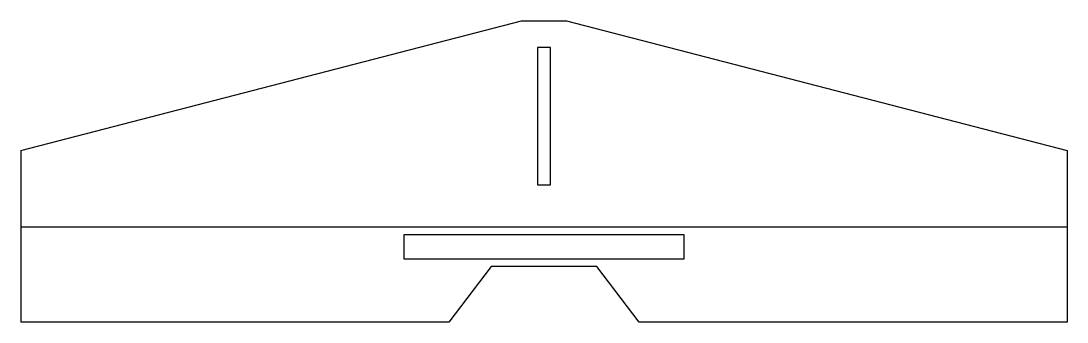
# Model space of a CAD drawing. Header units: millimetres. Extents: x -198 to 198, y -61 to 53.
import ezdxf

# ---------------------------------------------------------------- set-up
doc = ezdxf.new("R2010")
doc.units = ezdxf.units.MM
doc.layers.add('Sketch001', color=7, linetype='CONTINUOUS')

msp = doc.modelspace()

# ---------------------------------------------------------------- linework, layer by layer
at = {"layer": 'Sketch001'}
for p, q in [((-198, 4), (-8.5, 53)), ((-8.5, 53), (8.5, 53)), ((8.5, 53), (198, 4)), ((-2.5, 43), (-2.5, -9)), ((2.5, 43), (-2.5, 43)), ((2.5, -9), (2.5, 43)), ((-198, 4), (-198, -61)), ((198, 4), (198, -61)), ((-2.5, -9), (2.5, -9)), ((-198, -25), (198, -25)), ((-53, -28), (-53, -37)), ((53, -28), (-53, -28)), ((53, -37), (53, -28)), ((-53, -37), (53, -37)), ((-20, -40), (-36, -61)), ((20, -40), (-20, -40)), ((36, -61), (20, -40)), ((-36, -61), (-198, -61)), ((198, -61), (36, -61))]:
    msp.add_line(p, q, dxfattribs=at)

doc.saveas('drawing.dxf')
